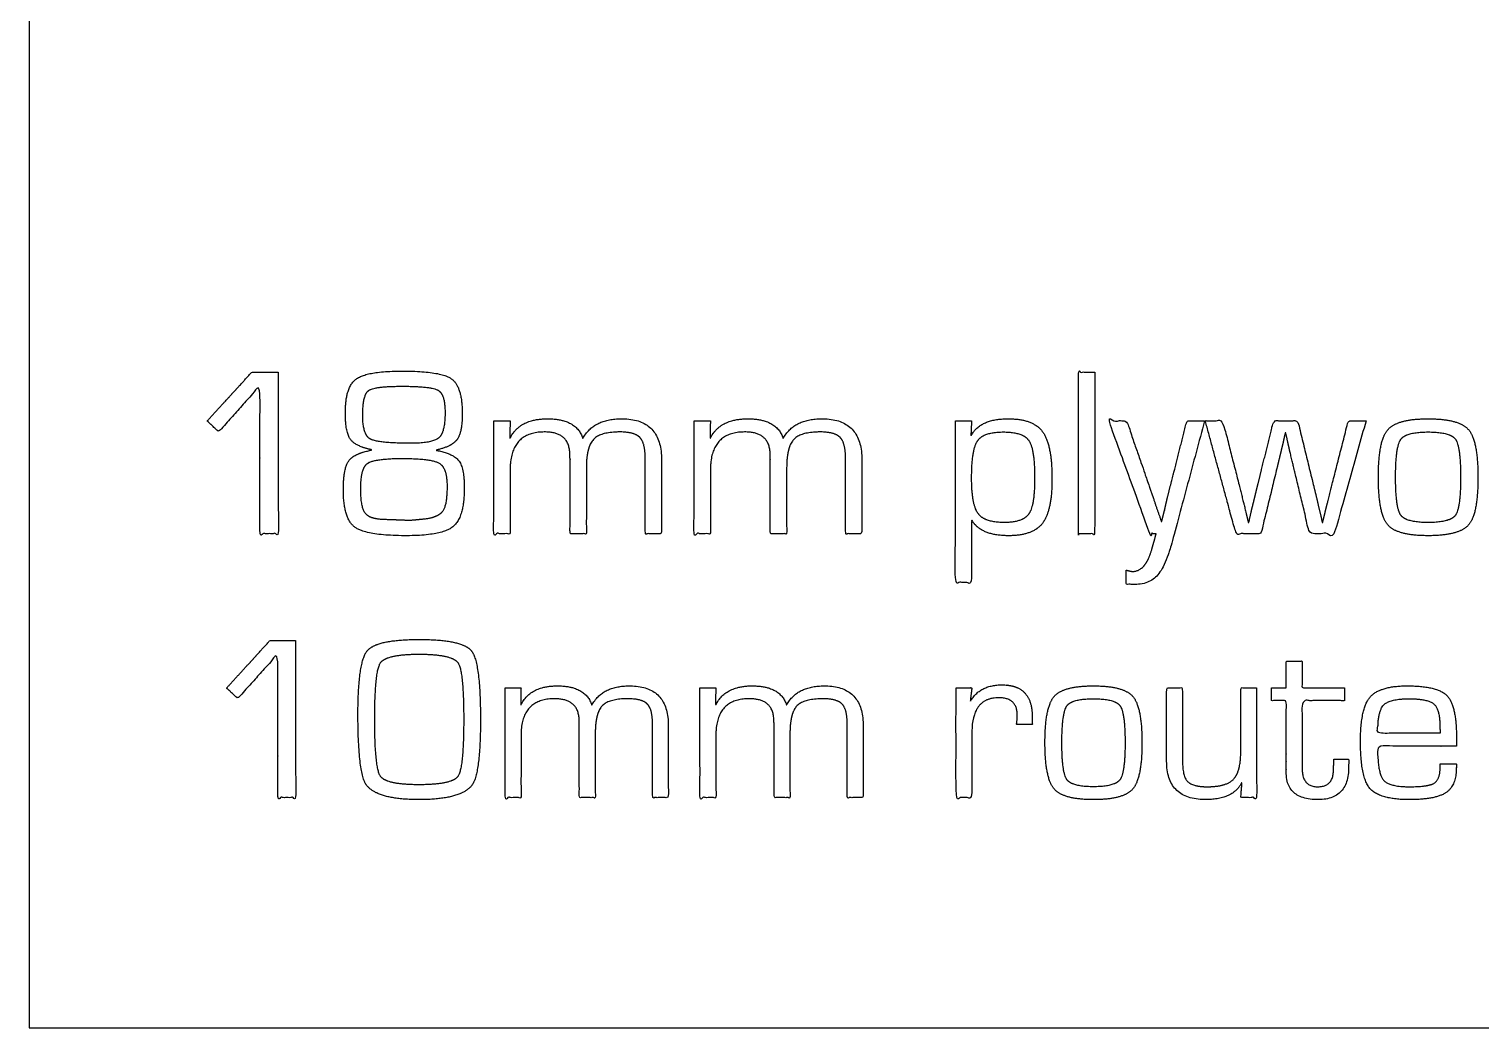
# Model space of a CAD drawing. Header units: millimetres. Extents: x -2385 to 1268, y -2691 to 4654.
# Drawn here: x -2336 to -1322, y 1532 to 2230 of the extents above; entities that cross this region are included whole.
import ezdxf

# ---------------------------------------------------------------- set-up
doc = ezdxf.new("R2010")
doc.units = ezdxf.units.MM
doc.header["$MEASUREMENT"] = 0
doc.layers.add('LAYER 01', color=1, linetype='Continuous')

msp = doc.modelspace()

# ---------------------------------------------------------------- linework, layer by layer
at = {"layer": 'LAYER 01'}
msp.add_lwpolyline([(-2335.8, 1532.4), (1267.8, 1532.4), (1267.8, 4654.2), (-2335.8, 4654.2), (-2335.8, 1532.4)], dxfattribs=at)
for points, knots in [([(-2161.8, 1990.1, 5.2), (-2171, 1990.1, 5.2), (-2180.2, 1990.1, 5.2), (-2195.8, 1973, 5.2), (-2211.4, 1956, 5.2), (-2207.4, 1952.2, 5.2), (-2203.4, 1948.4, 5.2), (-2189, 1964.5, 5.2), (-2174.6, 1980.6, 5.2), (-2174.6, 1928.9, 5.2), (-2174.6, 1877.3, 5.2), (-2168.2, 1877.3, 5.2), (-2161.8, 1877.3, 5.2), (-2161.8, 1933.7, 5.2), (-2161.8, 1990.1, 5.2)], [-7, -7, -7, -6, -6, -5, -5, -4, -4, -3, -3, -2, -2, -1, -1, 0, 0, 0]), ([(-2051.5, 1935.7, 5.2), (-2040.6, 1938.1, 5.2), (-2037, 1943.1, 5.2), (-2033.4, 1948.1, 5.2), (-2033.4, 1961, 5.2), (-2033.4, 1980.1, 5.2), (-2041, 1985.4, 5.2), (-2048.6, 1990.8, 5.2), (-2075.4, 1990.8, 5.2), (-2099.8, 1990.8, 5.2), (-2107.4, 1985.3, 5.2), (-2115, 1979.7, 5.2), (-2115, 1961.9, 5.2), (-2115, 1948.2, 5.2), (-2111.5, 1943.2, 5.2), (-2108, 1938.3, 5.2), (-2096.8, 1935.9, 5.2), (-2096.8, 1935.8, 5.2), (-2096.8, 1935.6, 5.2), (-2109, 1933.3, 5.2), (-2112.7, 1928, 5.2), (-2116.4, 1922.7, 5.2), (-2116.4, 1907.9, 5.2), (-2116.4, 1887.7, 5.2), (-2108.3, 1881.8, 5.2), (-2100.2, 1875.9, 5.2), (-2072.7, 1875.9, 5.2), (-2047.5, 1875.9, 5.2), (-2039.7, 1882.3, 5.2), (-2032, 1888.7, 5.2), (-2032, 1909.4, 5.2), (-2032, 1923.1, 5.2), (-2035.7, 1928.1, 5.2), (-2039.4, 1933.1, 5.2), (-2051.5, 1935.5, 5.2), (-2051.5, 1935.6, 5.2), (-2051.5, 1935.7, 5.2)], [-18, -18, -18, -17, -17, -16, -16, -15, -15, -14, -14, -13, -13, -12, -12, -11, -11, -10, -10, -9, -9, -8, -8, -7, -7, -6, -6, -5, -5, -4, -4, -3, -3, -2, -2, -1, -1, 0, 0, 0]), ([(-1592, 1990.1, 5.2), (-1597.7, 1990.1, 5.2), (-1603.4, 1990.1, 5.2), (-1603.4, 1933.7, 5.2), (-1603.4, 1877.3, 5.2), (-1597.7, 1877.3, 5.2), (-1592, 1877.3, 5.2), (-1592, 1933.7, 5.2), (-1592, 1990.1, 5.2)], [-4, -4, -4, -3, -3, -2, -2, -1, -1, 0, 0, 0]), ([(-2075.3, 1980.2, 5.2), (-2094.6, 1980.2, 5.2), (-2098.8, 1977.2, 5.2), (-2102.9, 1974.1, 5.2), (-2102.9, 1960.1, 5.2), (-2102.9, 1946.5, 5.2), (-2097.8, 1943.5, 5.2), (-2092.6, 1940.4, 5.2), (-2069.4, 1940.4, 5.2), (-2054, 1940.4, 5.2), (-2049.7, 1944.3, 5.2), (-2045.4, 1948.1, 5.2), (-2045.4, 1961.7, 5.2), (-2045.4, 1974.4, 5.2), (-2050.1, 1977.3, 5.2), (-2054.8, 1980.2, 5.2), (-2075.3, 1980.2, 5.2)], [0, 0, 0, 1, 1, 2, 2, 3, 3, 4, 4, 5, 5, 6, 6, 7, 7, 8, 8, 8]), ([(-2011.4, 1956.1, 5.2), (-2011.4, 1916.7, 5.2), (-2011.4, 1877.3, 5.2), (-2005.7, 1877.3, 5.2), (-2000, 1877.3, 5.2), (-2000, 1899.7, 5.2), (-2000, 1922, 5.2), (-2000, 1948.3, 5.2), (-1976, 1948.3, 5.2), (-1958.3, 1948.3, 5.2), (-1958.3, 1932.4, 5.2), (-1958.2, 1930.6, 5.2), (-1958.2, 1928.8, 5.2), (-1958.2, 1903, 5.2), (-1958.2, 1877.3, 5.2), (-1952.5, 1877.3, 5.2), (-1946.8, 1877.3, 5.2), (-1946.8, 1900.1, 5.2), (-1946.8, 1922.9, 5.2), (-1946.8, 1937.7, 5.2), (-1941.9, 1943, 5.2), (-1937.1, 1948.3, 5.2), (-1923.4, 1948.3, 5.2), (-1913.1, 1948.3, 5.2), (-1909.4, 1944.4, 5.2), (-1905.7, 1940.6, 5.2), (-1905.7, 1929.9, 5.2), (-1905.7, 1903.6, 5.2), (-1905.7, 1877.3, 5.2), (-1900, 1877.3, 5.2), (-1894.3, 1877.3, 5.2), (-1894.3, 1903, 5.2), (-1894.3, 1928.8, 5.2), (-1894.3, 1957.5, 5.2), (-1922.1, 1957.5, 5.2), (-1941.7, 1957.5, 5.2), (-1949.1, 1944, 5.2), (-1949.2, 1944, 5.2), (-1949.4, 1944, 5.2), (-1953.7, 1957.5, 5.2), (-1974, 1957.5, 5.2), (-1993.3, 1957.5, 5.2), (-2000, 1944, 5.2), (-2000.1, 1944.1, 5.2), (-2000.3, 1944.2, 5.2), (-2000.1, 1950.1, 5.2), (-2000, 1956.1, 5.2), (-2005.7, 1956.1, 5.2), (-2011.4, 1956.1, 5.2)], [-24, -24, -24, -23, -23, -22, -22, -21, -21, -20, -20, -19, -19, -18, -18, -17, -17, -16, -16, -15, -15, -14, -14, -13, -13, -12, -12, -11, -11, -10, -10, -9, -9, -8, -8, -7, -7, -6, -6, -5, -5, -4, -4, -3, -3, -2, -2, -1, -1, 0, 0, 0]), ([(-1871.6, 1956.1, 5.2), (-1871.6, 1916.7, 5.2), (-1871.6, 1877.3, 5.2), (-1865.9, 1877.3, 5.2), (-1860.2, 1877.3, 5.2), (-1860.2, 1899.7, 5.2), (-1860.2, 1922, 5.2), (-1860.2, 1948.3, 5.2), (-1836.2, 1948.3, 5.2), (-1818.5, 1948.3, 5.2), (-1818.5, 1932.4, 5.2), (-1818.5, 1930.6, 5.2), (-1818.4, 1928.8, 5.2), (-1818.4, 1903, 5.2), (-1818.4, 1877.3, 5.2), (-1812.7, 1877.3, 5.2), (-1807, 1877.3, 5.2), (-1807, 1900.1, 5.2), (-1807, 1922.9, 5.2), (-1807, 1937.7, 5.2), (-1802.1, 1943, 5.2), (-1797.3, 1948.3, 5.2), (-1783.6, 1948.3, 5.2), (-1773.3, 1948.3, 5.2), (-1769.6, 1944.4, 5.2), (-1765.9, 1940.6, 5.2), (-1765.9, 1929.9, 5.2), (-1765.9, 1903.6, 5.2), (-1765.9, 1877.3, 5.2), (-1760.2, 1877.3, 5.2), (-1754.5, 1877.3, 5.2), (-1754.5, 1903, 5.2), (-1754.5, 1928.8, 5.2), (-1754.5, 1957.5, 5.2), (-1782.3, 1957.5, 5.2), (-1801.9, 1957.5, 5.2), (-1809.3, 1944, 5.2), (-1809.5, 1944, 5.2), (-1809.6, 1944, 5.2), (-1813.9, 1957.5, 5.2), (-1834.2, 1957.5, 5.2), (-1853.5, 1957.5, 5.2), (-1860.2, 1944, 5.2), (-1860.4, 1944.1, 5.2), (-1860.5, 1944.2, 5.2), (-1860.4, 1950.1, 5.2), (-1860.2, 1956.1, 5.2), (-1865.9, 1956.1, 5.2), (-1871.6, 1956.1, 5.2)], [-24, -24, -24, -23, -23, -22, -22, -21, -21, -20, -20, -19, -19, -18, -18, -17, -17, -16, -16, -15, -15, -14, -14, -13, -13, -12, -12, -11, -11, -10, -10, -9, -9, -8, -8, -7, -7, -6, -6, -5, -5, -4, -4, -3, -3, -2, -2, -1, -1, 0, 0, 0]), ([(-1689.2, 1956.1, 5.2), (-1689.2, 1899.6, 5.2), (-1689.2, 1843.2, 5.2), (-1683.5, 1843.2, 5.2), (-1677.9, 1843.2, 5.2), (-1677.9, 1864.9, 5.2), (-1677.9, 1886.6, 5.2), (-1677.7, 1886.6, 5.2), (-1677.6, 1886.6, 5.2), (-1671.4, 1875.9, 5.2), (-1652.1, 1875.9, 5.2), (-1635.1, 1875.9, 5.2), (-1628.5, 1884.5, 5.2), (-1621.8, 1893.2, 5.2), (-1621.8, 1915.5, 5.2), (-1621.8, 1939.6, 5.2), (-1628.4, 1948.5, 5.2), (-1634.9, 1957.5, 5.2), (-1652.4, 1957.5, 5.2), (-1672.1, 1957.5, 5.2), (-1678.1, 1945.8, 5.2), (-1678.3, 1946, 5.2), (-1678.4, 1946.1, 5.2), (-1678.2, 1951.1, 5.2), (-1677.9, 1956.1, 5.2), (-1683.5, 1956.1, 5.2), (-1689.2, 1956.1, 5.2)], [-13, -13, -13, -12, -12, -11, -11, -10, -10, -9, -9, -8, -8, -7, -7, -6, -6, -5, -5, -4, -4, -3, -3, -2, -2, -1, -1, 0, 0, 0]), ([(-1515.3, 1956.1, 5.2), (-1521.5, 1956.1, 5.2), (-1527.6, 1956.1, 5.2), (-1532.1, 1938.5, 5.2), (-1536.5, 1921, 5.2), (-1538.8, 1912.2, 5.2), (-1541, 1903.5, 5.2), (-1542, 1899.1, 5.2), (-1543, 1894.7, 5.2), (-1544.1, 1890.3, 5.2), (-1545.2, 1885.9, 5.2), (-1545.4, 1885.9, 5.2), (-1545.5, 1885.9, 5.2), (-1547, 1890.3, 5.2), (-1548.6, 1894.7, 5.2), (-1550.1, 1899.1, 5.2), (-1551.5, 1903.5, 5.2), (-1554.6, 1912.2, 5.2), (-1557.6, 1921, 5.2), (-1563.7, 1938.5, 5.2), (-1569.8, 1956.1, 5.2), (-1575.9, 1956.1, 5.2), (-1582.1, 1956.1, 5.2), (-1567.8, 1916.7, 5.2), (-1553.5, 1877.3, 5.2), (-1551.3, 1877.3, 5.2), (-1549.1, 1877.3, 5.2), (-1549.8, 1874.7, 5.2), (-1549.9, 1874.3, 5.2), (-1551, 1870.3, 5.2), (-1552.1, 1866.4, 5.2), (-1556.7, 1850.5, 5.2), (-1566, 1851, 5.2), (-1567.6, 1851.2, 5.2), (-1570, 1851.9, 5.2), (-1570, 1847.1, 5.2), (-1570, 1842.2, 5.2), (-1566.6, 1841.8, 5.2), (-1564.5, 1841.8, 5.2), (-1553.8, 1841.8, 5.2), (-1548.1, 1848.4, 5.2), (-1542.4, 1855, 5.2), (-1537.7, 1872.7, 5.2), (-1526.5, 1914.4, 5.2), (-1515.3, 1956.1, 5.2)], [-22, -22, -22, -21, -21, -20, -20, -19, -19, -18, -18, -17, -17, -16, -16, -15, -15, -14, -14, -13, -13, -12, -12, -11, -11, -10, -10, -9, -9, -8, -8, -7, -7, -6, -6, -5, -5, -4, -4, -3, -3, -2, -2, -1, -1, 0, 0, 0]), ([(-1402.6, 1956.1, 5.2), (-1408.8, 1956.1, 5.2), (-1415, 1956.1, 5.2), (-1420.5, 1934.3, 5.2), (-1426.1, 1912.5, 5.2), (-1427.8, 1905.6, 5.2), (-1429.5, 1898.8, 5.2), (-1430.4, 1895.4, 5.2), (-1431.2, 1892, 5.2), (-1432, 1888.5, 5.2), (-1432.9, 1885.1, 5.2), (-1433, 1885.1, 5.2), (-1433.2, 1885.1, 5.2), (-1433.9, 1888.5, 5.2), (-1434.7, 1892, 5.2), (-1435.5, 1895.3, 5.2), (-1436.3, 1898.7, 5.2), (-1437.9, 1905.5, 5.2), (-1439.6, 1912.3, 5.2), (-1445, 1934.2, 5.2), (-1450.3, 1956.1, 5.2), (-1458.7, 1956.1, 5.2), (-1467.1, 1956.1, 5.2), (-1472.5, 1934.2, 5.2), (-1477.9, 1912.4, 5.2), (-1479.6, 1905.6, 5.2), (-1481.2, 1898.8, 5.2), (-1482.1, 1895.4, 5.2), (-1482.9, 1892, 5.2), (-1483.7, 1888.5, 5.2), (-1484.4, 1885.1, 5.2), (-1484.6, 1885.1, 5.2), (-1484.8, 1885.1, 5.2), (-1485.6, 1888.5, 5.2), (-1486.4, 1892, 5.2), (-1487.2, 1895.4, 5.2), (-1488.1, 1898.8, 5.2), (-1489.8, 1905.6, 5.2), (-1491.5, 1912.5, 5.2), (-1497.1, 1934.3, 5.2), (-1502.7, 1956.1, 5.2), (-1508.7, 1956.1, 5.2), (-1514.8, 1956.1, 5.2), (-1504.1, 1916.7, 5.2), (-1493.4, 1877.3, 5.2), (-1484.7, 1877.3, 5.2), (-1476, 1877.3, 5.2), (-1470.6, 1899.2, 5.2), (-1465.3, 1921, 5.2), (-1463.7, 1927.7, 5.2), (-1462.1, 1934.4, 5.2), (-1461.3, 1937.7, 5.2), (-1460.5, 1941.1, 5.2), (-1459.8, 1944.4, 5.2), (-1459, 1947.7, 5.2), (-1458.8, 1947.7, 5.2), (-1458.7, 1947.7, 5.2), (-1457.9, 1944.4, 5.2), (-1457.2, 1941.1, 5.2), (-1456.4, 1937.7, 5.2), (-1455.7, 1934.4, 5.2), (-1454.1, 1927.7, 5.2), (-1452.5, 1921, 5.2), (-1447.2, 1899.2, 5.2), (-1441.9, 1877.3, 5.2), (-1433.3, 1877.3, 5.2), (-1424.7, 1877.3, 5.2), (-1413.7, 1916.7, 5.2), (-1402.6, 1956.1, 5.2)], [-34, -34, -34, -33, -33, -32, -32, -31, -31, -30, -30, -29, -29, -28, -28, -27, -27, -26, -26, -25, -25, -24, -24, -23, -23, -22, -22, -21, -21, -20, -20, -19, -19, -18, -18, -17, -17, -16, -16, -15, -15, -14, -14, -13, -13, -12, -12, -11, -11, -10, -10, -9, -9, -8, -8, -7, -7, -6, -6, -5, -5, -4, -4, -3, -3, -2, -2, -1, -1, 0, 0, 0]), ([(-1359.3, 1957.5, 5.2), (-1381, 1957.5, 5.2), (-1387.5, 1949.8, 5.2), (-1394, 1942.2, 5.2), (-1394, 1916.7, 5.2), (-1394, 1891.1, 5.2), (-1387.5, 1883.5, 5.2), (-1381, 1875.9, 5.2), (-1359.3, 1875.9, 5.2), (-1337.5, 1875.9, 5.2), (-1331, 1883.5, 5.2), (-1324.5, 1891.1, 5.2), (-1324.5, 1916.7, 5.2), (-1324.5, 1942.2, 5.2), (-1331, 1949.8, 5.2), (-1337.5, 1957.5, 5.2), (-1359.3, 1957.5, 5.2)], [-8, -8, -8, -7, -7, -6, -6, -5, -5, -4, -4, -3, -3, -2, -2, -1, -1, 0, 0, 0]), ([(-1655.7, 1948.3, 5.2), (-1669.5, 1948.3, 5.2), (-1673.7, 1942.2, 5.2), (-1677.9, 1936.1, 5.2), (-1677.9, 1916, 5.2), (-1677.9, 1897.4, 5.2), (-1673.3, 1891.3, 5.2), (-1668.8, 1885.1, 5.2), (-1655.2, 1885.1, 5.2), (-1642.2, 1885.1, 5.2), (-1638, 1891.1, 5.2), (-1633.9, 1897, 5.2), (-1633.9, 1915.7, 5.2), (-1633.9, 1936.2, 5.2), (-1637.9, 1942.2, 5.2), (-1641.9, 1948.3, 5.2), (-1655.7, 1948.3, 5.2)], [0, 0, 0, 1, 1, 2, 2, 3, 3, 4, 4, 5, 5, 6, 6, 7, 7, 8, 8, 8]), ([(-1359.3, 1948.3, 5.2), (-1374.6, 1948.3, 5.2), (-1378.3, 1943.2, 5.2), (-1382, 1938.1, 5.2), (-1382, 1916.7, 5.2), (-1382, 1895.3, 5.2), (-1378.3, 1890.2, 5.2), (-1374.6, 1885.1, 5.2), (-1359.3, 1885.1, 5.2), (-1343.9, 1885.1, 5.2), (-1340.2, 1890.2, 5.2), (-1336.6, 1895.3, 5.2), (-1336.6, 1916.7, 5.2), (-1336.6, 1938.1, 5.2), (-1340.2, 1943.2, 5.2), (-1343.9, 1948.3, 5.2), (-1359.3, 1948.3, 5.2)], [0, 0, 0, 1, 1, 2, 2, 3, 3, 4, 4, 5, 5, 6, 6, 7, 7, 8, 8, 8]), ([(-2075, 1929.8, 5.2), (-2094.7, 1929.8, 5.2), (-2099.5, 1926.4, 5.2), (-2104.3, 1922.9, 5.2), (-2104.3, 1908.8, 5.2), (-2104.3, 1895.4, 5.2), (-2100.8, 1891.2, 5.2), (-2097.3, 1887.1, 5.2), (-2085.8, 1887.1, 5.2), (-2077.9, 1886.8, 5.2), (-2069.9, 1886.5, 5.2), (-2064.6, 1887, 5.2), (-2059.4, 1887.5, 5.2), (-2050, 1888.7, 5.2), (-2047, 1893.1, 5.2), (-2044, 1897.5, 5.2), (-2044, 1910.5, 5.2), (-2044, 1923.1, 5.2), (-2049.4, 1926.4, 5.2), (-2054.8, 1929.8, 5.2), (-2075, 1929.8, 5.2)], [0, 0, 0, 1, 1, 2, 2, 3, 3, 4, 4, 5, 5, 6, 6, 7, 7, 8, 8, 9, 9, 10, 10, 10]), ([(-2149.7, 1802.8, 5.2), (-2158.6, 1802.8, 5.2), (-2167.6, 1802.8, 5.2), (-2182.7, 1786.2, 5.2), (-2197.9, 1769.6, 5.2), (-2194, 1766, 5.2), (-2190.1, 1762.3, 5.2), (-2176.1, 1777.9, 5.2), (-2162.1, 1793.5, 5.2), (-2162.1, 1743.3, 5.2), (-2162.1, 1693.1, 5.2), (-2155.9, 1693.1, 5.2), (-2149.7, 1693.1, 5.2), (-2149.7, 1748, 5.2), (-2149.7, 1802.8, 5.2)], [-7, -7, -7, -6, -6, -5, -5, -4, -4, -3, -3, -2, -2, -1, -1, 0, 0, 0]), ([(-2063.5, 1803.5, 5.2), (-2093.1, 1803.5, 5.2), (-2099.7, 1795.6, 5.2), (-2106.2, 1787.6, 5.2), (-2106.2, 1751.6, 5.2), (-2106.2, 1710, 5.2), (-2100.3, 1701.9, 5.2), (-2092.7, 1691.7, 5.2), (-2063.5, 1691.7, 5.2), (-2034.2, 1691.7, 5.2), (-2026.6, 1701.9, 5.2), (-2020.7, 1710, 5.2), (-2020.7, 1747.7, 5.2), (-2020.7, 1787.2, 5.2), (-2026.9, 1795.4, 5.2), (-2033.1, 1803.5, 5.2), (-2063.5, 1803.5, 5.2)], [-8, -8, -8, -7, -7, -6, -6, -5, -5, -4, -4, -3, -3, -2, -2, -1, -1, 0, 0, 0]), ([(-2063.5, 1793.2, 5.2), (-2086.4, 1793.2, 5.2), (-2090.5, 1787.2, 5.2), (-2094.5, 1781.3, 5.2), (-2094.5, 1747.7, 5.2), (-2094.5, 1714, 5.2), (-2090.5, 1708, 5.2), (-2086.4, 1702.1, 5.2), (-2063.5, 1702.1, 5.2), (-2040.5, 1702.1, 5.2), (-2036.4, 1708, 5.2), (-2032.4, 1714, 5.2), (-2032.4, 1747.7, 5.2), (-2032.4, 1781.3, 5.2), (-2036.4, 1787.2, 5.2), (-2040.5, 1793.2, 5.2), (-2063.5, 1793.2, 5.2)], [0, 0, 0, 1, 1, 2, 2, 3, 3, 4, 4, 5, 5, 6, 6, 7, 7, 8, 8, 8]), ([(-1417.6, 1769.7, 5.2), (-1432.4, 1769.7, 5.2), (-1447.2, 1769.7, 5.2), (-1447.2, 1779, 5.2), (-1447.2, 1788.4, 5.2), (-1452.8, 1788.4, 5.2), (-1458.3, 1788.4, 5.2), (-1458.3, 1779, 5.2), (-1458.3, 1769.7, 5.2), (-1463.5, 1769.7, 5.2), (-1468.6, 1769.7, 5.2), (-1468.6, 1765.2, 5.2), (-1468.6, 1760.8, 5.2), (-1463.5, 1760.8, 5.2), (-1458.3, 1760.8, 5.2), (-1458.3, 1737.1, 5.2), (-1458.3, 1713.4, 5.2), (-1458.3, 1712, 5.2), (-1458.3, 1710.7, 5.2), (-1458.3, 1691.7, 5.2), (-1436.2, 1691.7, 5.2), (-1414.8, 1691.7, 5.2), (-1414.8, 1714.3, 5.2), (-1414.7, 1717.2, 5.2), (-1414.7, 1720, 5.2), (-1419.9, 1720, 5.2), (-1425.2, 1720, 5.2), (-1425.2, 1717.9, 5.2), (-1425.2, 1715.8, 5.2), (-1425.3, 1714, 5.2), (-1425.4, 1712.1, 5.2), (-1425.4, 1700.7, 5.2), (-1436.3, 1700.7, 5.2), (-1447.2, 1700.7, 5.2), (-1447.2, 1713.4, 5.2), (-1447.2, 1737.1, 5.2), (-1447.2, 1760.8, 5.2), (-1432.4, 1760.8, 5.2), (-1417.6, 1760.8, 5.2), (-1417.6, 1765.2, 5.2), (-1417.6, 1769.7, 5.2)], [-20, -20, -20, -19, -19, -18, -18, -17, -17, -16, -16, -15, -15, -14, -14, -13, -13, -12, -12, -11, -11, -10, -10, -9, -9, -8, -8, -7, -7, -6, -6, -5, -5, -4, -4, -3, -3, -2, -2, -1, -1, 0, 0, 0]), ([(-2003.4, 1769.7, 5.2), (-2003.4, 1731.4, 5.2), (-2003.4, 1693.1, 5.2), (-1997.9, 1693.1, 5.2), (-1992.4, 1693.1, 5.2), (-1992.4, 1714.9, 5.2), (-1992.4, 1736.6, 5.2), (-1992.4, 1762.1, 5.2), (-1969, 1762.1, 5.2), (-1951.8, 1762.1, 5.2), (-1951.8, 1746.7, 5.2), (-1951.7, 1745, 5.2), (-1951.7, 1743.2, 5.2), (-1951.7, 1718.2, 5.2), (-1951.7, 1693.1, 5.2), (-1946.1, 1693.1, 5.2), (-1940.6, 1693.1, 5.2), (-1940.6, 1715.3, 5.2), (-1940.6, 1737.4, 5.2), (-1940.6, 1751.9, 5.2), (-1935.9, 1757, 5.2), (-1931.2, 1762.1, 5.2), (-1917.8, 1762.1, 5.2), (-1907.8, 1762.1, 5.2), (-1904.2, 1758.4, 5.2), (-1900.6, 1754.7, 5.2), (-1900.6, 1744.2, 5.2), (-1900.6, 1718.7, 5.2), (-1900.6, 1693.1, 5.2), (-1895.1, 1693.1, 5.2), (-1889.6, 1693.1, 5.2), (-1889.6, 1718.2, 5.2), (-1889.6, 1743.2, 5.2), (-1889.6, 1771.1, 5.2), (-1916.6, 1771.1, 5.2), (-1935.6, 1771.1, 5.2), (-1942.8, 1757.9, 5.2), (-1943, 1757.9, 5.2), (-1943.1, 1757.9, 5.2), (-1947.4, 1771.1, 5.2), (-1967.1, 1771.1, 5.2), (-1985.8, 1771.1, 5.2), (-1992.4, 1757.9, 5.2), (-1992.5, 1758.1, 5.2), (-1992.6, 1758.2, 5.2), (-1992.5, 1764, 5.2), (-1992.4, 1769.7, 5.2), (-1997.9, 1769.7, 5.2), (-2003.4, 1769.7, 5.2)], [-24, -24, -24, -23, -23, -22, -22, -21, -21, -20, -20, -19, -19, -18, -18, -17, -17, -16, -16, -15, -15, -14, -14, -13, -13, -12, -12, -11, -11, -10, -10, -9, -9, -8, -8, -7, -7, -6, -6, -5, -5, -4, -4, -3, -3, -2, -2, -1, -1, 0, 0, 0]), ([(-1867.5, 1769.7, 5.2), (-1867.5, 1731.4, 5.2), (-1867.5, 1693.1, 5.2), (-1862, 1693.1, 5.2), (-1856.4, 1693.1, 5.2), (-1856.4, 1714.9, 5.2), (-1856.4, 1736.6, 5.2), (-1856.4, 1762.1, 5.2), (-1833.1, 1762.1, 5.2), (-1815.9, 1762.1, 5.2), (-1815.9, 1746.7, 5.2), (-1815.8, 1745, 5.2), (-1815.7, 1743.2, 5.2), (-1815.7, 1718.2, 5.2), (-1815.7, 1693.1, 5.2), (-1810.2, 1693.1, 5.2), (-1804.7, 1693.1, 5.2), (-1804.7, 1715.3, 5.2), (-1804.7, 1737.4, 5.2), (-1804.7, 1751.9, 5.2), (-1800, 1757, 5.2), (-1795.2, 1762.1, 5.2), (-1781.9, 1762.1, 5.2), (-1771.9, 1762.1, 5.2), (-1768.3, 1758.4, 5.2), (-1764.7, 1754.7, 5.2), (-1764.7, 1744.2, 5.2), (-1764.7, 1718.7, 5.2), (-1764.7, 1693.1, 5.2), (-1759.1, 1693.1, 5.2), (-1753.6, 1693.1, 5.2), (-1753.6, 1718.2, 5.2), (-1753.6, 1743.2, 5.2), (-1753.6, 1771.1, 5.2), (-1780.6, 1771.1, 5.2), (-1799.7, 1771.1, 5.2), (-1806.9, 1757.9, 5.2), (-1807.1, 1757.9, 5.2), (-1807.2, 1757.9, 5.2), (-1811.4, 1771.1, 5.2), (-1831.1, 1771.1, 5.2), (-1849.9, 1771.1, 5.2), (-1856.4, 1757.9, 5.2), (-1856.6, 1758.1, 5.2), (-1856.7, 1758.2, 5.2), (-1856.6, 1764, 5.2), (-1856.4, 1769.7, 5.2), (-1862, 1769.7, 5.2), (-1867.5, 1769.7, 5.2)], [-24, -24, -24, -23, -23, -22, -22, -21, -21, -20, -20, -19, -19, -18, -18, -17, -17, -16, -16, -15, -15, -14, -14, -13, -13, -12, -12, -11, -11, -10, -10, -9, -9, -8, -8, -7, -7, -6, -6, -5, -5, -4, -4, -3, -3, -2, -2, -1, -1, 0, 0, 0]), ([(-1688.8, 1769.7, 5.2), (-1688.8, 1731.4, 5.2), (-1688.8, 1693.1, 5.2), (-1683.2, 1693.1, 5.2), (-1677.7, 1693.1, 5.2), (-1677.7, 1716, 5.2), (-1677.7, 1738.8, 5.2), (-1677.7, 1762.8, 5.2), (-1658.9, 1762.8, 5.2), (-1646, 1762.8, 5.2), (-1646, 1750.5, 5.2), (-1646, 1749.4, 5.2), (-1646.3, 1746.2, 5.2), (-1646.4, 1745.2, 5.2), (-1646.6, 1744.2, 5.2), (-1641.1, 1744.2, 5.2), (-1635.5, 1744.2, 5.2), (-1635.6, 1746.9, 5.2), (-1635.6, 1749.6, 5.2), (-1635.6, 1771.8, 5.2), (-1656.7, 1771.8, 5.2), (-1672, 1771.8, 5.2), (-1678.6, 1760.6, 5.2), (-1678.7, 1760.7, 5.2), (-1678.8, 1760.8, 5.2), (-1678.3, 1765.3, 5.2), (-1677.7, 1769.7, 5.2), (-1683.2, 1769.7, 5.2), (-1688.8, 1769.7, 5.2)], [-14, -14, -14, -13, -13, -12, -12, -11, -11, -10, -10, -9, -9, -8, -8, -7, -7, -6, -6, -5, -5, -4, -4, -3, -3, -2, -2, -1, -1, 0, 0, 0]), ([(-1592.9, 1771.1, 5.2), (-1614, 1771.1, 5.2), (-1620.3, 1763.7, 5.2), (-1626.7, 1756.3, 5.2), (-1626.7, 1731.4, 5.2), (-1626.7, 1706.6, 5.2), (-1620.3, 1699.2, 5.2), (-1614, 1691.7, 5.2), (-1592.9, 1691.7, 5.2), (-1571.7, 1691.7, 5.2), (-1565.4, 1699.2, 5.2), (-1559, 1706.6, 5.2), (-1559, 1731.4, 5.2), (-1559, 1756.3, 5.2), (-1565.4, 1763.7, 5.2), (-1571.7, 1771.1, 5.2), (-1592.9, 1771.1, 5.2)], [-8, -8, -8, -7, -7, -6, -6, -5, -5, -4, -4, -3, -3, -2, -2, -1, -1, 0, 0, 0]), ([(-1479, 1769.7, 5.2), (-1484.5, 1769.7, 5.2), (-1490, 1769.7, 5.2), (-1490, 1747.8, 5.2), (-1490, 1725.8, 5.2), (-1490, 1711.5, 5.2), (-1495, 1706.1, 5.2), (-1500, 1700.7, 5.2), (-1513.5, 1700.7, 5.2), (-1523.7, 1700.7, 5.2), (-1527.2, 1704.4, 5.2), (-1530.7, 1708, 5.2), (-1530.7, 1718.8, 5.2), (-1530.7, 1744.2, 5.2), (-1530.7, 1769.7, 5.2), (-1536.3, 1769.7, 5.2), (-1541.8, 1769.7, 5.2), (-1541.8, 1744.2, 5.2), (-1541.8, 1718.8, 5.2), (-1541.8, 1691.7, 5.2), (-1514.7, 1691.7, 5.2), (-1495.4, 1691.7, 5.2), (-1489.5, 1703.4, 5.2), (-1489.4, 1703.3, 5.2), (-1489.2, 1703.1, 5.2), (-1489.6, 1698.1, 5.2), (-1490, 1693.1, 5.2), (-1484.5, 1693.1, 5.2), (-1479, 1693.1, 5.2), (-1479, 1731.4, 5.2), (-1479, 1769.7, 5.2)], [-15, -15, -15, -14, -14, -13, -13, -12, -12, -11, -11, -10, -10, -9, -9, -8, -8, -7, -7, -6, -6, -5, -5, -4, -4, -3, -3, -2, -2, -1, -1, 0, 0, 0]), ([(-1350.9, 1716.6, 5.2), (-1350.9, 1715.4, 5.2), (-1350.9, 1714.2, 5.2), (-1350.9, 1705.8, 5.2), (-1355, 1703.2, 5.2), (-1359, 1700.7, 5.2), (-1372.6, 1700.7, 5.2), (-1386.9, 1700.7, 5.2), (-1390.7, 1705.7, 5.2), (-1394.6, 1710.7, 5.2), (-1394.6, 1729, 5.2), (-1367.1, 1729, 5.2), (-1339.5, 1729, 5.2), (-1339.5, 1732.1, 5.2), (-1339.5, 1735.1, 5.2), (-1339.5, 1757.3, 5.2), (-1346, 1764.2, 5.2), (-1352.6, 1771.1, 5.2), (-1373.8, 1771.1, 5.2), (-1393.2, 1771.1, 5.2), (-1399.9, 1763.2, 5.2), (-1406.5, 1755.3, 5.2), (-1406.5, 1732.2, 5.2), (-1406.5, 1707.3, 5.2), (-1399.9, 1699.5, 5.2), (-1393.3, 1691.7, 5.2), (-1372.2, 1691.7, 5.2), (-1354.1, 1691.7, 5.2), (-1346.8, 1696.6, 5.2), (-1339.6, 1701.5, 5.2), (-1339.6, 1713.7, 5.2), (-1339.5, 1715.2, 5.2), (-1339.5, 1716.6, 5.2), (-1345.2, 1716.6, 5.2), (-1350.9, 1716.6, 5.2)], [-17, -17, -17, -16, -16, -15, -15, -14, -14, -13, -13, -12, -12, -11, -11, -10, -10, -9, -9, -8, -8, -7, -7, -6, -6, -5, -5, -4, -4, -3, -3, -2, -2, -1, -1, 0, 0, 0]), ([(-1592.9, 1762.1, 5.2), (-1607.8, 1762.1, 5.2), (-1611.4, 1757.2, 5.2), (-1614.9, 1752.2, 5.2), (-1614.9, 1731.4, 5.2), (-1614.9, 1710.6, 5.2), (-1611.4, 1705.7, 5.2), (-1607.8, 1700.7, 5.2), (-1592.9, 1700.7, 5.2), (-1577.9, 1700.7, 5.2), (-1574.3, 1705.7, 5.2), (-1570.8, 1710.6, 5.2), (-1570.8, 1731.4, 5.2), (-1570.8, 1752.2, 5.2), (-1574.3, 1757.2, 5.2), (-1577.9, 1762.1, 5.2), (-1592.9, 1762.1, 5.2)], [0, 0, 0, 1, 1, 2, 2, 3, 3, 4, 4, 5, 5, 6, 6, 7, 7, 8, 8, 8]), ([(-1350.9, 1738, 5.2), (-1351, 1739.8, 5.2), (-1351, 1741.7, 5.2), (-1351, 1754.5, 5.2), (-1355.1, 1758.3, 5.2), (-1359.2, 1762.1, 5.2), (-1372.7, 1762.1, 5.2), (-1386.4, 1762.1, 5.2), (-1390.4, 1757.6, 5.2), (-1394.5, 1753.2, 5.2), (-1394.5, 1738, 5.2), (-1372.7, 1738, 5.2), (-1350.9, 1738, 5.2)], [0, 0, 0, 1, 1, 2, 2, 3, 3, 4, 4, 5, 5, 6, 6, 6])]:
    msp.add_open_spline(points, degree=2, knots=knots, dxfattribs=at)

doc.saveas('drawing.dxf')
